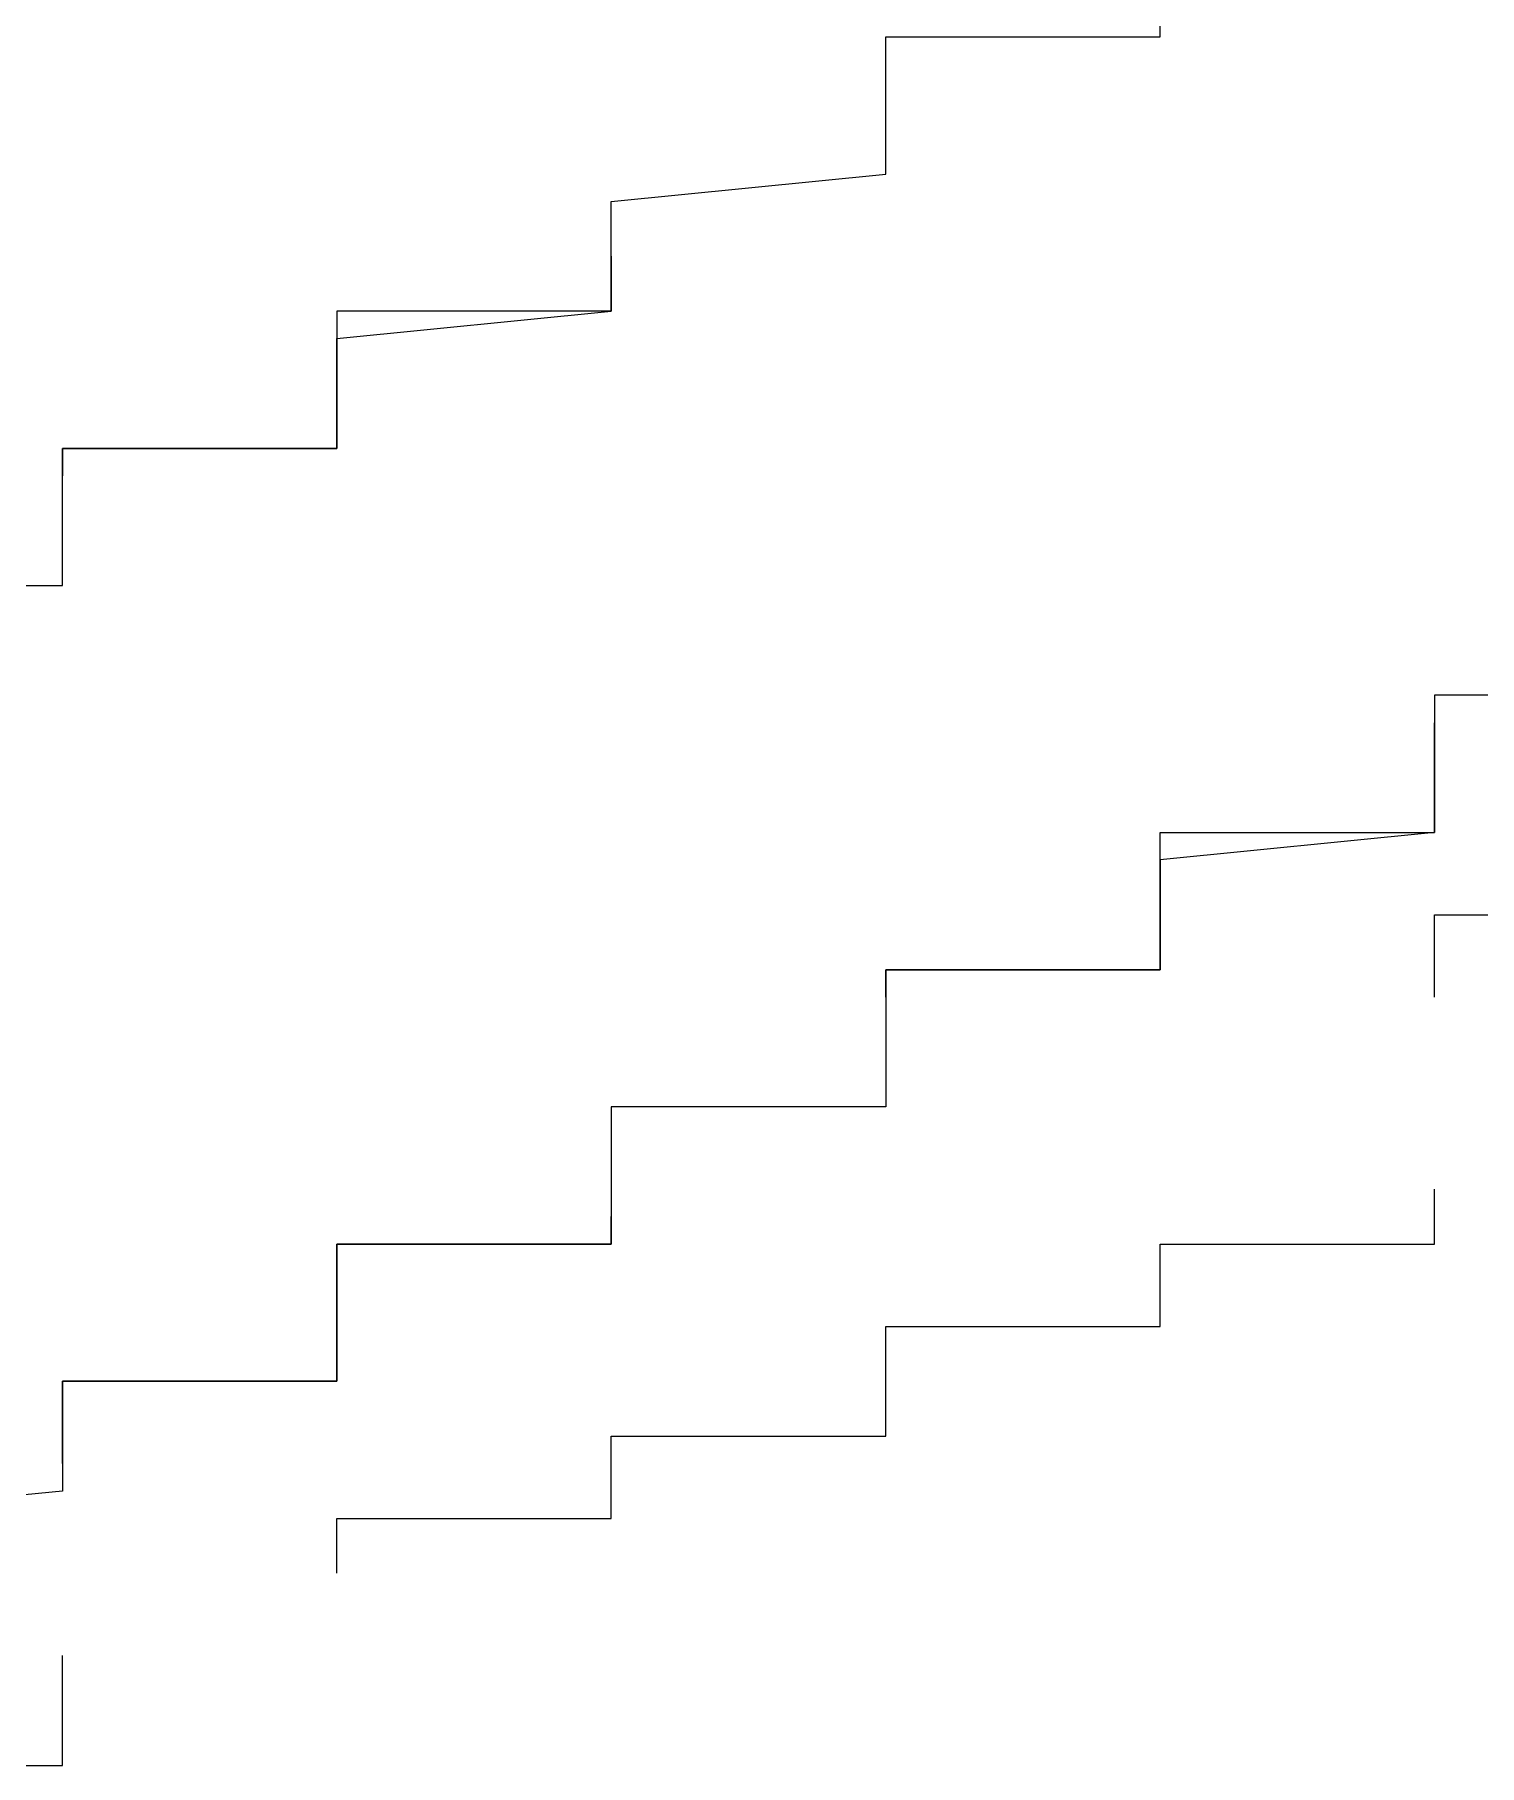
# Model space of a CAD drawing. Header units: millimetres. Extents: x -162945 to 7560, y -3558 to 130718.
# Drawn here: x -114889 to -114362, y -1071 to -440 of the extents above; entities that cross this region are included whole.
import ezdxf

# ---------------------------------------------------------------- set-up
doc = ezdxf.new("R2010")
doc.units = ezdxf.units.MM
doc.header["$LTSCALE"] = 5
doc.layers.add('E1-RI-3F$0$A-GLAZ', color=6, linetype='Continuous')

msp = doc.modelspace()

# ---------------------------------------------------------------- linework, layer by layer
at = {"layer": 'E1-RI-3F$0$A-GLAZ', "color": 8}
for p, q in [((-114478.71, -441.3), (-114478.71, -431.3)), ((-114578.71, -451.3), (-114578.71, -441.3)), ((-114578.71, -441.3), (-114478.71, -441.3)), ((-114578.71, -461.3), (-114578.71, -451.3)), ((-114578.71, -451.3), (-114578.71, -451.3)), ((-114578.71, -471.3), (-114578.71, -461.3)), ((-114578.71, -461.3), (-114578.71, -461.3)), ((-114578.71, -481.3), (-114578.71, -471.3)), ((-114578.71, -471.3), (-114578.71, -471.3)), ((-114578.71, -491.3), (-114578.71, -481.3)), ((-114678.71, -501.3), (-114578.71, -491.3)), ((-114578.71, -491.3), (-114578.71, -491.3)), ((-114678.71, -511.3), (-114678.71, -501.3)), ((-114678.71, -501.3), (-114678.71, -501.3)), ((-114678.71, -521.3), (-114678.71, -511.3)), ((-114678.71, -511.3), (-114678.71, -511.3)), ((-114678.71, -531.3), (-114678.71, -521.3)), ((-114678.71, -521.3), (-114678.71, -521.3)), ((-114678.71, -541.3), (-114678.71, -531.3)), ((-114678.71, -531.3), (-114678.71, -531.3)), ((-114778.71, -551.3), (-114678.71, -541.3)), ((-114678.71, -541.3), (-114678.71, -541.3)), ((-114778.71, -561.3), (-114778.71, -551.3)), ((-114778.71, -551.3), (-114778.71, -551.3)), ((-114778.71, -571.3), (-114778.71, -561.3)), ((-114778.71, -561.3), (-114778.71, -561.3)), ((-114778.71, -581.3), (-114778.71, -571.3)), ((-114778.71, -571.3), (-114778.71, -571.3)), ((-114778.71, -591.3), (-114778.71, -581.3)), ((-114778.71, -581.3), (-114778.71, -581.3)), ((-114878.71, -601.3), (-114878.71, -591.3)), ((-114878.71, -591.3), (-114778.71, -591.3)), ((-114878.71, -611.3), (-114878.71, -601.3)), ((-114878.71, -601.3), (-114878.71, -601.3)), ((-114878.71, -621.3), (-114878.71, -611.3)), ((-114878.71, -611.3), (-114878.71, -611.3)), ((-114878.71, -631.3), (-114878.71, -621.3)), ((-114878.71, -621.3), (-114878.71, -621.3)), ((-114878.71, -641.3), (-114878.71, -631.3)), ((-114878.71, -631.3), (-114878.71, -631.3)), ((-114978.71, -641.3), (-114878.71, -641.3)), ((-114278.71, -681.3), (-114378.71, -681.3)), ((-114378.71, -681.3), (-114378.71, -691.3)), ((-114378.71, -691.3), (-114378.71, -691.3)), ((-114378.71, -691.3), (-114378.71, -701.3)), ((-114378.71, -701.3), (-114378.71, -691.3)), ((-114378.71, -691.3), (-114378.71, -691.3)), ((-114378.71, -701.3), (-114378.71, -701.3)), ((-114378.71, -701.3), (-114378.71, -711.3)), ((-114378.71, -711.3), (-114378.71, -701.3)), ((-114378.71, -701.3), (-114378.71, -701.3)), ((-114378.71, -701.3), (-114378.71, -701.3)), ((-114378.71, -701.3), (-114378.71, -701.3)), ((-114378.71, -701.3), (-114378.71, -701.3)), ((-114378.71, -701.3), (-114378.71, -701.3)), ((-114378.71, -701.3), (-114378.71, -701.3)), ((-114378.71, -701.3), (-114378.71, -701.3)), ((-114378.71, -701.3), (-114378.71, -701.3)), ((-114378.71, -701.3), (-114378.71, -701.3)), ((-114378.71, -701.3), (-114378.71, -701.3)), ((-114378.71, -701.3), (-114378.71, -701.3)), ((-114378.71, -701.3), (-114378.71, -701.3)), ((-114378.71, -701.3), (-114378.71, -701.3)), ((-114378.71, -701.3), (-114378.71, -701.3)), ((-114378.71, -701.3), (-114378.71, -701.3)), ((-114378.71, -701.3), (-114378.71, -701.3)), ((-114378.71, -711.3), (-114378.71, -721.3)), ((-114378.71, -721.3), (-114378.71, -711.3)), ((-114378.71, -711.3), (-114378.71, -711.3)), ((-114378.71, -711.3), (-114378.71, -711.3)), ((-114378.71, -711.3), (-114378.71, -711.3)), ((-114378.71, -711.3), (-114378.71, -711.3)), ((-114378.71, -711.3), (-114378.71, -711.3)), ((-114378.71, -711.3), (-114378.71, -711.3)), ((-114378.71, -711.3), (-114378.71, -711.3)), ((-114378.71, -711.3), (-114378.71, -711.3)), ((-114378.71, -711.3), (-114378.71, -711.3)), ((-114378.71, -711.3), (-114378.71, -711.3)), ((-114378.71, -711.3), (-114378.71, -711.3)), ((-114378.71, -711.3), (-114378.71, -711.3)), ((-114378.71, -711.3), (-114378.71, -711.3)), ((-114378.71, -711.3), (-114378.71, -711.3)), ((-114378.71, -711.3), (-114378.71, -711.3)), ((-114378.71, -721.3), (-114378.71, -721.3)), ((-114378.71, -721.3), (-114378.71, -731.3)), ((-114378.71, -731.3), (-114378.71, -721.3)), ((-114378.71, -721.3), (-114378.71, -721.3)), ((-114378.71, -721.3), (-114378.71, -721.3)), ((-114378.71, -721.3), (-114378.71, -721.3)), ((-114378.71, -721.3), (-114378.71, -721.3)), ((-114378.71, -721.3), (-114378.71, -721.3)), ((-114378.71, -721.3), (-114378.71, -721.3)), ((-114378.71, -721.3), (-114378.71, -721.3)), ((-114378.71, -721.3), (-114378.71, -721.3)), ((-114378.71, -721.3), (-114378.71, -721.3)), ((-114378.71, -721.3), (-114378.71, -721.3)), ((-114378.71, -721.3), (-114378.71, -721.3)), ((-114378.71, -721.3), (-114378.71, -721.3)), ((-114378.71, -721.3), (-114378.71, -721.3)), ((-114378.71, -721.3), (-114378.71, -721.3)), ((-114378.71, -721.3), (-114378.71, -721.3)), ((-114378.71, -721.3), (-114378.71, -721.3)), ((-114378.71, -731.3), (-114478.71, -741.3)), ((-114478.71, -741.3), (-114478.71, -731.3)), ((-114478.71, -731.3), (-114478.71, -731.3)), ((-114478.71, -731.3), (-114478.71, -731.3)), ((-114478.71, -731.3), (-114478.71, -731.3)), ((-114478.71, -731.3), (-114478.71, -731.3)), ((-114478.71, -731.3), (-114478.71, -731.3)), ((-114478.71, -731.3), (-114478.71, -731.3)), ((-114478.71, -731.3), (-114378.71, -731.3)), ((-114378.71, -731.3), (-114378.71, -731.3)), ((-114378.71, -731.3), (-114378.71, -731.3)), ((-114378.71, -731.3), (-114378.71, -731.3)), ((-114378.71, -731.3), (-114378.71, -731.3)), ((-114378.71, -731.3), (-114378.71, -731.3)), ((-114378.71, -731.3), (-114378.71, -731.3)), ((-114378.71, -731.3), (-114378.71, -731.3)), ((-114378.71, -731.3), (-114378.71, -731.3)), ((-114378.71, -731.3), (-114378.71, -731.3)), ((-114378.71, -731.3), (-114378.71, -731.3)), ((-114478.71, -741.3), (-114478.71, -741.3)), ((-114478.71, -741.3), (-114478.71, -751.3)), ((-114478.71, -751.3), (-114478.71, -741.3)), ((-114478.71, -741.3), (-114478.71, -741.3)), ((-114478.71, -741.3), (-114478.71, -741.3)), ((-114478.71, -741.3), (-114478.71, -741.3)), ((-114478.71, -741.3), (-114478.71, -741.3)), ((-114478.71, -741.3), (-114478.71, -741.3)), ((-114478.71, -741.3), (-114478.71, -741.3)), ((-114478.71, -741.3), (-114478.71, -741.3)), ((-114478.71, -741.3), (-114478.71, -741.3)), ((-114478.71, -741.3), (-114478.71, -741.3)), ((-114478.71, -741.3), (-114478.71, -741.3)), ((-114478.71, -741.3), (-114478.71, -741.3)), ((-114478.71, -741.3), (-114478.71, -741.3)), ((-114478.71, -741.3), (-114478.71, -741.3)), ((-114478.71, -741.3), (-114478.71, -741.3)), ((-114478.71, -741.3), (-114478.71, -741.3)), ((-114478.71, -751.3), (-114478.71, -751.3)), ((-114478.71, -751.3), (-114478.71, -761.3)), ((-114478.71, -761.3), (-114478.71, -751.3)), ((-114478.71, -751.3), (-114478.71, -751.3)), ((-114478.71, -751.3), (-114478.71, -751.3)), ((-114478.71, -751.3), (-114478.71, -751.3)), ((-114478.71, -751.3), (-114478.71, -751.3)), ((-114478.71, -751.3), (-114478.71, -751.3)), ((-114478.71, -751.3), (-114478.71, -751.3)), ((-114478.71, -751.3), (-114478.71, -751.3)), ((-114478.71, -751.3), (-114478.71, -751.3)), ((-114478.71, -751.3), (-114478.71, -751.3)), ((-114478.71, -751.3), (-114478.71, -751.3)), ((-114478.71, -751.3), (-114478.71, -751.3)), ((-114478.71, -751.3), (-114478.71, -751.3)), ((-114478.71, -751.3), (-114478.71, -751.3)), ((-114478.71, -751.3), (-114478.71, -751.3)), ((-114478.71, -751.3), (-114478.71, -751.3)), ((-114478.71, -751.3), (-114478.71, -751.3)), ((-114478.71, -761.3), (-114478.71, -761.3)), ((-114478.71, -761.3), (-114478.71, -771.3)), ((-114478.71, -771.3), (-114478.71, -761.3)), ((-114478.71, -761.3), (-114478.71, -761.3)), ((-114478.71, -761.3), (-114478.71, -761.3)), ((-114478.71, -761.3), (-114478.71, -761.3)), ((-114478.71, -761.3), (-114478.71, -761.3)), ((-114478.71, -761.3), (-114478.71, -761.3)), ((-114478.71, -761.3), (-114478.71, -761.3)), ((-114478.71, -761.3), (-114478.71, -761.3)), ((-114478.71, -761.3), (-114478.71, -761.3)), ((-114478.71, -761.3), (-114478.71, -761.3)), ((-114478.71, -761.3), (-114478.71, -761.3)), ((-114478.71, -761.3), (-114478.71, -761.3)), ((-114478.71, -761.3), (-114478.71, -761.3)), ((-114478.71, -761.3), (-114478.71, -761.3)), ((-114478.71, -761.3), (-114478.71, -761.3)), ((-114478.71, -761.3), (-114478.71, -761.3)), ((-114478.71, -761.3), (-114478.71, -761.3)), ((-114378.71, -771.3), (-114378.71, -761.3)), ((-114378.71, -761.3), (-114278.71, -761.3)), ((-114478.71, -771.3), (-114478.71, -771.3)), ((-114478.71, -771.3), (-114478.71, -781.3)), ((-114478.71, -781.3), (-114478.71, -771.3)), ((-114478.71, -771.3), (-114478.71, -771.3)), ((-114478.71, -771.3), (-114478.71, -771.3)), ((-114478.71, -771.3), (-114478.71, -771.3)), ((-114478.71, -771.3), (-114478.71, -771.3)), ((-114478.71, -771.3), (-114478.71, -771.3)), ((-114478.71, -771.3), (-114478.71, -771.3)), ((-114478.71, -771.3), (-114478.71, -771.3)), ((-114478.71, -771.3), (-114478.71, -771.3)), ((-114478.71, -771.3), (-114478.71, -771.3)), ((-114478.71, -771.3), (-114478.71, -771.3)), ((-114478.71, -771.3), (-114478.71, -771.3)), ((-114478.71, -771.3), (-114478.71, -771.3)), ((-114478.71, -771.3), (-114478.71, -771.3)), ((-114478.71, -771.3), (-114478.71, -771.3)), ((-114478.71, -771.3), (-114478.71, -771.3)), ((-114478.71, -771.3), (-114478.71, -771.3)), ((-114378.71, -781.3), (-114378.71, -771.3)), ((-114378.71, -771.3), (-114378.71, -771.3)), ((-114378.71, -771.3), (-114378.71, -771.3)), ((-114378.71, -771.3), (-114378.71, -771.3)), ((-114378.71, -771.3), (-114378.71, -771.3)), ((-114378.71, -771.3), (-114378.71, -771.3)), ((-114378.71, -771.3), (-114378.71, -771.3)), ((-114378.71, -771.3), (-114378.71, -771.3)), ((-114478.71, -781.3), (-114578.71, -781.3)), ((-114578.71, -781.3), (-114578.71, -791.3)), ((-114578.71, -791.3), (-114578.71, -781.3)), ((-114578.71, -781.3), (-114578.71, -781.3)), ((-114578.71, -781.3), (-114578.71, -781.3)), ((-114578.71, -781.3), (-114578.71, -781.3)), ((-114578.71, -781.3), (-114578.71, -781.3)), ((-114578.71, -781.3), (-114478.71, -781.3)), ((-114478.71, -781.3), (-114478.71, -781.3)), ((-114478.71, -781.3), (-114478.71, -781.3)), ((-114478.71, -781.3), (-114478.71, -781.3)), ((-114478.71, -781.3), (-114478.71, -781.3)), ((-114478.71, -781.3), (-114478.71, -781.3)), ((-114478.71, -781.3), (-114478.71, -781.3)), ((-114478.71, -781.3), (-114478.71, -781.3)), ((-114478.71, -781.3), (-114478.71, -781.3)), ((-114478.71, -781.3), (-114478.71, -781.3)), ((-114478.71, -781.3), (-114478.71, -781.3)), ((-114478.71, -781.3), (-114478.71, -781.3)), ((-114378.71, -791.3), (-114378.71, -781.3)), ((-114378.71, -781.3), (-114378.71, -781.3)), ((-114378.71, -781.3), (-114378.71, -781.3)), ((-114378.71, -781.3), (-114378.71, -781.3)), ((-114378.71, -781.3), (-114378.71, -781.3)), ((-114378.71, -781.3), (-114378.71, -781.3)), ((-114378.71, -781.3), (-114378.71, -781.3)), ((-114378.71, -781.3), (-114378.71, -781.3)), ((-114578.71, -791.3), (-114578.71, -791.3)), ((-114578.71, -791.3), (-114578.71, -801.3)), ((-114578.71, -791.3), (-114578.71, -791.3)), ((-114578.71, -791.3), (-114578.71, -791.3)), ((-114578.71, -791.3), (-114578.71, -791.3)), ((-114578.71, -791.3), (-114578.71, -791.3)), ((-114578.71, -791.3), (-114578.71, -791.3)), ((-114578.71, -791.3), (-114578.71, -791.3)), ((-114378.71, -791.3), (-114378.71, -791.3)), ((-114378.71, -791.3), (-114378.71, -791.3)), ((-114378.71, -791.3), (-114378.71, -791.3)), ((-114378.71, -791.3), (-114378.71, -791.3)), ((-114378.71, -791.3), (-114378.71, -791.3)), ((-114378.71, -791.3), (-114378.71, -791.3)), ((-114378.71, -791.3), (-114378.71, -791.3)), ((-114378.71, -791.3), (-114378.71, -791.3)), ((-114578.71, -801.3), (-114578.71, -801.3)), ((-114578.71, -801.3), (-114578.71, -811.3)), ((-114578.71, -811.3), (-114578.71, -811.3)), ((-114578.71, -811.3), (-114578.71, -821.3)), ((-114578.71, -821.3), (-114578.71, -821.3)), ((-114578.71, -821.3), (-114578.71, -831.3)), ((-114578.71, -831.3), (-114678.71, -831.3)), ((-114678.71, -831.3), (-114678.71, -841.3)), ((-114678.71, -841.3), (-114678.71, -841.3)), ((-114678.71, -841.3), (-114678.71, -851.3)), ((-114678.71, -851.3), (-114678.71, -851.3)), ((-114678.71, -851.3), (-114678.71, -861.3)), ((-114678.71, -861.3), (-114678.71, -861.3)), ((-114678.71, -861.3), (-114678.71, -871.3)), ((-114378.71, -871.3), (-114378.71, -861.3)), ((-114378.71, -861.3), (-114378.71, -861.3)), ((-114378.71, -861.3), (-114378.71, -861.3)), ((-114378.71, -861.3), (-114378.71, -861.3)), ((-114378.71, -861.3), (-114378.71, -861.3)), ((-114378.71, -861.3), (-114378.71, -861.3)), ((-114378.71, -861.3), (-114378.71, -861.3)), ((-114378.71, -861.3), (-114378.71, -861.3)), ((-114678.71, -871.3), (-114678.71, -871.3)), ((-114678.71, -871.3), (-114678.71, -881.3)), ((-114678.71, -881.3), (-114678.71, -871.3)), ((-114678.71, -871.3), (-114678.71, -871.3)), ((-114678.71, -871.3), (-114678.71, -871.3)), ((-114678.71, -871.3), (-114678.71, -871.3)), ((-114678.71, -871.3), (-114678.71, -871.3)), ((-114678.71, -871.3), (-114678.71, -871.3)), ((-114678.71, -871.3), (-114678.71, -871.3)), ((-114678.71, -871.3), (-114678.71, -871.3)), ((-114678.71, -871.3), (-114678.71, -871.3)), ((-114678.71, -871.3), (-114678.71, -871.3)), ((-114678.71, -871.3), (-114678.71, -871.3)), ((-114678.71, -871.3), (-114678.71, -871.3)), ((-114378.71, -881.3), (-114378.71, -871.3)), ((-114378.71, -871.3), (-114378.71, -871.3)), ((-114378.71, -871.3), (-114378.71, -871.3)), ((-114378.71, -871.3), (-114378.71, -871.3)), ((-114378.71, -871.3), (-114378.71, -871.3)), ((-114378.71, -871.3), (-114378.71, -871.3)), ((-114378.71, -871.3), (-114378.71, -871.3)), ((-114378.71, -871.3), (-114378.71, -871.3)), ((-114378.71, -871.3), (-114378.71, -871.3)), ((-114378.71, -871.3), (-114378.71, -871.3)), ((-114378.71, -871.3), (-114378.71, -871.3)), ((-114378.71, -871.3), (-114378.71, -871.3)), ((-114378.71, -871.3), (-114378.71, -871.3)), ((-114378.71, -871.3), (-114378.71, -871.3)), ((-114678.71, -881.3), (-114778.71, -881.3)), ((-114778.71, -881.3), (-114778.71, -891.3)), ((-114778.71, -891.3), (-114778.71, -881.3)), ((-114778.71, -881.3), (-114778.71, -881.3)), ((-114778.71, -881.3), (-114778.71, -881.3)), ((-114778.71, -881.3), (-114778.71, -881.3)), ((-114778.71, -881.3), (-114778.71, -881.3)), ((-114778.71, -881.3), (-114778.71, -881.3)), ((-114778.71, -881.3), (-114778.71, -881.3)), ((-114778.71, -881.3), (-114778.71, -881.3)), ((-114778.71, -881.3), (-114678.71, -881.3)), ((-114678.71, -881.3), (-114678.71, -881.3)), ((-114678.71, -881.3), (-114678.71, -881.3)), ((-114678.71, -881.3), (-114678.71, -881.3)), ((-114678.71, -881.3), (-114678.71, -881.3)), ((-114678.71, -881.3), (-114678.71, -881.3)), ((-114678.71, -881.3), (-114678.71, -881.3)), ((-114678.71, -881.3), (-114678.71, -881.3)), ((-114678.71, -881.3), (-114678.71, -881.3)), ((-114478.71, -891.3), (-114478.71, -881.3)), ((-114478.71, -881.3), (-114478.71, -881.3)), ((-114478.71, -881.3), (-114478.71, -881.3)), ((-114478.71, -881.3), (-114478.71, -881.3)), ((-114478.71, -881.3), (-114478.71, -881.3)), ((-114478.71, -881.3), (-114378.71, -881.3)), ((-114378.71, -881.3), (-114378.71, -881.3)), ((-114378.71, -881.3), (-114378.71, -881.3)), ((-114378.71, -881.3), (-114378.71, -881.3)), ((-114378.71, -881.3), (-114378.71, -881.3)), ((-114378.71, -881.3), (-114378.71, -881.3)), ((-114378.71, -881.3), (-114378.71, -881.3)), ((-114378.71, -881.3), (-114378.71, -881.3)), ((-114378.71, -881.3), (-114378.71, -881.3)), ((-114778.71, -891.3), (-114778.71, -891.3)), ((-114778.71, -891.3), (-114778.71, -901.3)), ((-114778.71, -901.3), (-114778.71, -891.3)), ((-114778.71, -891.3), (-114778.71, -891.3)), ((-114778.71, -891.3), (-114778.71, -891.3)), ((-114778.71, -891.3), (-114778.71, -891.3)), ((-114778.71, -891.3), (-114778.71, -891.3)), ((-114778.71, -891.3), (-114778.71, -891.3)), ((-114778.71, -891.3), (-114778.71, -891.3)), ((-114778.71, -891.3), (-114778.71, -891.3)), ((-114778.71, -891.3), (-114778.71, -891.3)), ((-114778.71, -891.3), (-114778.71, -891.3)), ((-114778.71, -891.3), (-114778.71, -891.3)), ((-114778.71, -891.3), (-114778.71, -891.3)), ((-114778.71, -891.3), (-114778.71, -891.3)), ((-114778.71, -891.3), (-114778.71, -891.3)), ((-114778.71, -891.3), (-114778.71, -891.3)), ((-114778.71, -891.3), (-114778.71, -891.3)), ((-114778.71, -891.3), (-114778.71, -891.3)), ((-114778.71, -891.3), (-114778.71, -891.3)), ((-114478.71, -901.3), (-114478.71, -891.3)), ((-114478.71, -891.3), (-114478.71, -891.3)), ((-114478.71, -891.3), (-114478.71, -891.3)), ((-114478.71, -891.3), (-114478.71, -891.3)), ((-114478.71, -891.3), (-114478.71, -891.3)), ((-114478.71, -891.3), (-114478.71, -891.3)), ((-114478.71, -891.3), (-114478.71, -891.3)), ((-114478.71, -891.3), (-114478.71, -891.3)), ((-114478.71, -891.3), (-114478.71, -891.3)), ((-114478.71, -891.3), (-114478.71, -891.3)), ((-114478.71, -891.3), (-114478.71, -891.3)), ((-114478.71, -891.3), (-114478.71, -891.3)), ((-114478.71, -891.3), (-114478.71, -891.3)), ((-114478.71, -891.3), (-114478.71, -891.3)), ((-114778.71, -901.3), (-114778.71, -901.3)), ((-114778.71, -901.3), (-114778.71, -911.3)), ((-114778.71, -911.3), (-114778.71, -901.3)), ((-114778.71, -901.3), (-114778.71, -901.3)), ((-114778.71, -901.3), (-114778.71, -901.3)), ((-114778.71, -901.3), (-114778.71, -901.3)), ((-114778.71, -901.3), (-114778.71, -901.3)), ((-114778.71, -901.3), (-114778.71, -901.3)), ((-114778.71, -901.3), (-114778.71, -901.3)), ((-114778.71, -901.3), (-114778.71, -901.3)), ((-114778.71, -901.3), (-114778.71, -901.3)), ((-114778.71, -901.3), (-114778.71, -901.3)), ((-114778.71, -901.3), (-114778.71, -901.3)), ((-114778.71, -901.3), (-114778.71, -901.3)), ((-114778.71, -901.3), (-114778.71, -901.3)), ((-114778.71, -901.3), (-114778.71, -901.3)), ((-114778.71, -901.3), (-114778.71, -901.3)), ((-114778.71, -901.3), (-114778.71, -901.3)), ((-114778.71, -901.3), (-114778.71, -901.3)), ((-114478.71, -911.3), (-114478.71, -901.3)), ((-114478.71, -901.3), (-114478.71, -901.3)), ((-114478.71, -901.3), (-114478.71, -901.3)), ((-114478.71, -901.3), (-114478.71, -901.3)), ((-114478.71, -901.3), (-114478.71, -901.3)), ((-114478.71, -901.3), (-114478.71, -901.3)), ((-114478.71, -901.3), (-114478.71, -901.3)), ((-114478.71, -901.3), (-114478.71, -901.3)), ((-114478.71, -901.3), (-114478.71, -901.3)), ((-114478.71, -901.3), (-114478.71, -901.3)), ((-114478.71, -901.3), (-114478.71, -901.3)), ((-114478.71, -901.3), (-114478.71, -901.3)), ((-114478.71, -901.3), (-114478.71, -901.3)), ((-114478.71, -901.3), (-114478.71, -901.3)), ((-114778.71, -911.3), (-114778.71, -911.3)), ((-114778.71, -911.3), (-114778.71, -921.3)), ((-114778.71, -921.3), (-114778.71, -911.3)), ((-114778.71, -911.3), (-114778.71, -911.3)), ((-114778.71, -911.3), (-114778.71, -911.3)), ((-114778.71, -911.3), (-114778.71, -911.3)), ((-114778.71, -911.3), (-114778.71, -911.3)), ((-114778.71, -911.3), (-114778.71, -911.3)), ((-114778.71, -911.3), (-114778.71, -911.3)), ((-114778.71, -911.3), (-114778.71, -911.3)), ((-114778.71, -911.3), (-114778.71, -911.3)), ((-114778.71, -911.3), (-114778.71, -911.3)), ((-114778.71, -911.3), (-114778.71, -911.3)), ((-114778.71, -911.3), (-114778.71, -911.3)), ((-114778.71, -911.3), (-114778.71, -911.3)), ((-114778.71, -911.3), (-114778.71, -911.3)), ((-114778.71, -911.3), (-114778.71, -911.3)), ((-114778.71, -911.3), (-114778.71, -911.3)), ((-114778.71, -911.3), (-114778.71, -911.3)), ((-114778.71, -911.3), (-114778.71, -911.3)), ((-114578.71, -921.3), (-114578.71, -911.3)), ((-114578.71, -911.3), (-114578.71, -911.3)), ((-114578.71, -911.3), (-114478.71, -911.3)), ((-114478.71, -911.3), (-114478.71, -911.3)), ((-114478.71, -911.3), (-114478.71, -911.3)), ((-114478.71, -911.3), (-114478.71, -911.3)), ((-114478.71, -911.3), (-114478.71, -911.3)), ((-114478.71, -911.3), (-114478.71, -911.3)), ((-114478.71, -911.3), (-114478.71, -911.3)), ((-114478.71, -911.3), (-114478.71, -911.3)), ((-114478.71, -911.3), (-114478.71, -911.3)), ((-114478.71, -911.3), (-114478.71, -911.3)), ((-114478.71, -911.3), (-114478.71, -911.3)), ((-114478.71, -911.3), (-114478.71, -911.3)), ((-114778.71, -921.3), (-114778.71, -921.3)), ((-114778.71, -921.3), (-114778.71, -931.3)), ((-114778.71, -931.3), (-114778.71, -921.3)), ((-114778.71, -921.3), (-114778.71, -921.3)), ((-114778.71, -921.3), (-114778.71, -921.3)), ((-114778.71, -921.3), (-114778.71, -921.3)), ((-114778.71, -921.3), (-114778.71, -921.3)), ((-114778.71, -921.3), (-114778.71, -921.3)), ((-114778.71, -921.3), (-114778.71, -921.3)), ((-114778.71, -921.3), (-114778.71, -921.3)), ((-114778.71, -921.3), (-114778.71, -921.3)), ((-114778.71, -921.3), (-114778.71, -921.3)), ((-114778.71, -921.3), (-114778.71, -921.3)), ((-114778.71, -921.3), (-114778.71, -921.3)), ((-114778.71, -921.3), (-114778.71, -921.3)), ((-114778.71, -921.3), (-114778.71, -921.3)), ((-114778.71, -921.3), (-114778.71, -921.3)), ((-114778.71, -921.3), (-114778.71, -921.3)), ((-114778.71, -921.3), (-114778.71, -921.3)), ((-114778.71, -921.3), (-114778.71, -921.3)), ((-114578.71, -931.3), (-114578.71, -921.3)), ((-114578.71, -921.3), (-114578.71, -921.3)), ((-114578.71, -921.3), (-114578.71, -921.3)), ((-114578.71, -921.3), (-114578.71, -921.3)), ((-114578.71, -921.3), (-114578.71, -921.3)), ((-114578.71, -921.3), (-114578.71, -921.3)), ((-114578.71, -921.3), (-114578.71, -921.3)), ((-114578.71, -921.3), (-114578.71, -921.3)), ((-114578.71, -921.3), (-114578.71, -921.3)), ((-114578.71, -921.3), (-114578.71, -921.3)), ((-114578.71, -921.3), (-114578.71, -921.3)), ((-114578.71, -921.3), (-114578.71, -921.3)), ((-114578.71, -921.3), (-114578.71, -921.3)), ((-114578.71, -921.3), (-114578.71, -921.3)), ((-114778.71, -931.3), (-114878.71, -931.3)), ((-114878.71, -931.3), (-114878.71, -941.3)), ((-114878.71, -941.3), (-114878.71, -931.3)), ((-114878.71, -931.3), (-114878.71, -931.3)), ((-114878.71, -931.3), (-114878.71, -931.3)), ((-114878.71, -931.3), (-114878.71, -931.3)), ((-114878.71, -931.3), (-114878.71, -931.3)), ((-114878.71, -931.3), (-114878.71, -931.3)), ((-114878.71, -931.3), (-114878.71, -931.3)), ((-114878.71, -931.3), (-114878.71, -931.3)), ((-114878.71, -931.3), (-114878.71, -931.3)), ((-114878.71, -931.3), (-114878.71, -931.3)), ((-114878.71, -931.3), (-114878.71, -931.3)), ((-114878.71, -931.3), (-114878.71, -931.3)), ((-114878.71, -931.3), (-114778.71, -931.3)), ((-114778.71, -931.3), (-114778.71, -931.3)), ((-114778.71, -931.3), (-114778.71, -931.3)), ((-114778.71, -931.3), (-114778.71, -931.3)), ((-114778.71, -931.3), (-114778.71, -931.3)), ((-114778.71, -931.3), (-114778.71, -931.3)), ((-114578.71, -941.3), (-114578.71, -931.3)), ((-114578.71, -931.3), (-114578.71, -931.3)), ((-114578.71, -931.3), (-114578.71, -931.3)), ((-114578.71, -931.3), (-114578.71, -931.3)), ((-114578.71, -931.3), (-114578.71, -931.3)), ((-114578.71, -931.3), (-114578.71, -931.3)), ((-114578.71, -931.3), (-114578.71, -931.3)), ((-114578.71, -931.3), (-114578.71, -931.3)), ((-114578.71, -931.3), (-114578.71, -931.3)), ((-114578.71, -931.3), (-114578.71, -931.3)), ((-114578.71, -931.3), (-114578.71, -931.3)), ((-114578.71, -931.3), (-114578.71, -931.3)), ((-114578.71, -931.3), (-114578.71, -931.3)), ((-114578.71, -931.3), (-114578.71, -931.3)), ((-114878.71, -941.3), (-114878.71, -941.3)), ((-114878.71, -941.3), (-114878.71, -941.3)), ((-114878.71, -941.3), (-114878.71, -951.3)), ((-114878.71, -951.3), (-114878.71, -941.3)), ((-114878.71, -941.3), (-114878.71, -941.3)), ((-114878.71, -941.3), (-114878.71, -941.3)), ((-114878.71, -941.3), (-114878.71, -941.3)), ((-114878.71, -941.3), (-114878.71, -941.3)), ((-114878.71, -941.3), (-114878.71, -941.3)), ((-114878.71, -941.3), (-114878.71, -941.3)), ((-114878.71, -941.3), (-114878.71, -941.3)), ((-114878.71, -941.3), (-114878.71, -941.3)), ((-114878.71, -941.3), (-114878.71, -941.3)), ((-114878.71, -941.3), (-114878.71, -941.3)), ((-114878.71, -941.3), (-114878.71, -941.3)), ((-114878.71, -941.3), (-114878.71, -941.3)), ((-114878.71, -941.3), (-114878.71, -941.3)), ((-114878.71, -941.3), (-114878.71, -941.3)), ((-114878.71, -941.3), (-114878.71, -941.3)), ((-114878.71, -941.3), (-114878.71, -941.3)), ((-114878.71, -941.3), (-114878.71, -941.3)), ((-114578.71, -951.3), (-114578.71, -941.3)), ((-114578.71, -941.3), (-114578.71, -941.3)), ((-114578.71, -941.3), (-114578.71, -941.3)), ((-114578.71, -941.3), (-114578.71, -941.3)), ((-114578.71, -941.3), (-114578.71, -941.3)), ((-114578.71, -941.3), (-114578.71, -941.3)), ((-114578.71, -941.3), (-114578.71, -941.3)), ((-114578.71, -941.3), (-114578.71, -941.3)), ((-114578.71, -941.3), (-114578.71, -941.3)), ((-114578.71, -941.3), (-114578.71, -941.3)), ((-114578.71, -941.3), (-114578.71, -941.3)), ((-114578.71, -941.3), (-114578.71, -941.3)), ((-114578.71, -941.3), (-114578.71, -941.3)), ((-114578.71, -941.3), (-114578.71, -941.3)), ((-114878.71, -951.3), (-114878.71, -951.3)), ((-114878.71, -951.3), (-114878.71, -961.3)), ((-114878.71, -961.3), (-114878.71, -951.3)), ((-114878.71, -951.3), (-114878.71, -951.3)), ((-114878.71, -951.3), (-114878.71, -951.3)), ((-114878.71, -951.3), (-114878.71, -951.3)), ((-114878.71, -951.3), (-114878.71, -951.3)), ((-114878.71, -951.3), (-114878.71, -951.3)), ((-114878.71, -951.3), (-114878.71, -951.3)), ((-114878.71, -951.3), (-114878.71, -951.3)), ((-114878.71, -951.3), (-114878.71, -951.3)), ((-114878.71, -951.3), (-114878.71, -951.3)), ((-114878.71, -951.3), (-114878.71, -951.3)), ((-114878.71, -951.3), (-114878.71, -951.3)), ((-114878.71, -951.3), (-114878.71, -951.3)), ((-114878.71, -951.3), (-114878.71, -951.3)), ((-114878.71, -951.3), (-114878.71, -951.3)), ((-114878.71, -951.3), (-114878.71, -951.3)), ((-114878.71, -951.3), (-114878.71, -951.3)), ((-114878.71, -951.3), (-114878.71, -951.3)), ((-114678.71, -961.3), (-114678.71, -951.3)), ((-114678.71, -951.3), (-114678.71, -951.3)), ((-114678.71, -951.3), (-114678.71, -951.3)), ((-114678.71, -951.3), (-114678.71, -951.3)), ((-114678.71, -951.3), (-114678.71, -951.3)), ((-114678.71, -951.3), (-114678.71, -951.3)), ((-114678.71, -951.3), (-114678.71, -951.3)), ((-114678.71, -951.3), (-114678.71, -951.3)), ((-114678.71, -951.3), (-114678.71, -951.3)), ((-114678.71, -951.3), (-114678.71, -951.3)), ((-114678.71, -951.3), (-114678.71, -951.3)), ((-114678.71, -951.3), (-114678.71, -951.3)), ((-114678.71, -951.3), (-114578.71, -951.3)), ((-114578.71, -951.3), (-114578.71, -951.3)), ((-114878.71, -961.3), (-114878.71, -961.3)), ((-114878.71, -961.3), (-114878.71, -971.3)), ((-114878.71, -961.3), (-114878.71, -961.3)), ((-114878.71, -961.3), (-114878.71, -961.3)), ((-114878.71, -961.3), (-114878.71, -961.3)), ((-114878.71, -961.3), (-114878.71, -961.3)), ((-114878.71, -961.3), (-114878.71, -961.3)), ((-114678.71, -971.3), (-114678.71, -961.3)), ((-114678.71, -961.3), (-114678.71, -961.3)), ((-114678.71, -961.3), (-114678.71, -961.3)), ((-114678.71, -961.3), (-114678.71, -961.3)), ((-114678.71, -961.3), (-114678.71, -961.3)), ((-114678.71, -961.3), (-114678.71, -961.3)), ((-114678.71, -961.3), (-114678.71, -961.3)), ((-114678.71, -961.3), (-114678.71, -961.3)), ((-114678.71, -961.3), (-114678.71, -961.3)), ((-114678.71, -961.3), (-114678.71, -961.3)), ((-114678.71, -961.3), (-114678.71, -961.3)), ((-114678.71, -961.3), (-114678.71, -961.3)), ((-114678.71, -961.3), (-114678.71, -961.3)), ((-114678.71, -961.3), (-114678.71, -961.3)), ((-114878.71, -971.3), (-114978.71, -981.3)), ((-114878.71, -971.3), (-114878.71, -971.3)), ((-114678.71, -981.3), (-114678.71, -971.3)), ((-114678.71, -971.3), (-114678.71, -971.3)), ((-114678.71, -971.3), (-114678.71, -971.3)), ((-114678.71, -971.3), (-114678.71, -971.3)), ((-114678.71, -971.3), (-114678.71, -971.3)), ((-114678.71, -971.3), (-114678.71, -971.3)), ((-114678.71, -971.3), (-114678.71, -971.3)), ((-114678.71, -971.3), (-114678.71, -971.3)), ((-114678.71, -971.3), (-114678.71, -971.3)), ((-114678.71, -971.3), (-114678.71, -971.3)), ((-114678.71, -971.3), (-114678.71, -971.3)), ((-114678.71, -971.3), (-114678.71, -971.3)), ((-114678.71, -971.3), (-114678.71, -971.3)), ((-114678.71, -971.3), (-114678.71, -971.3)), ((-114778.71, -991.3), (-114778.71, -981.3)), ((-114778.71, -981.3), (-114778.71, -981.3)), ((-114778.71, -981.3), (-114778.71, -981.3)), ((-114778.71, -981.3), (-114778.71, -981.3)), ((-114778.71, -981.3), (-114778.71, -981.3)), ((-114778.71, -981.3), (-114778.71, -981.3)), ((-114778.71, -981.3), (-114778.71, -981.3)), ((-114778.71, -981.3), (-114778.71, -981.3)), ((-114778.71, -981.3), (-114778.71, -981.3)), ((-114778.71, -981.3), (-114678.71, -981.3)), ((-114678.71, -981.3), (-114678.71, -981.3)), ((-114678.71, -981.3), (-114678.71, -981.3)), ((-114678.71, -981.3), (-114678.71, -981.3)), ((-114678.71, -981.3), (-114678.71, -981.3)), ((-114778.71, -1001.3), (-114778.71, -991.3)), ((-114778.71, -991.3), (-114778.71, -991.3)), ((-114778.71, -991.3), (-114778.71, -991.3)), ((-114778.71, -991.3), (-114778.71, -991.3)), ((-114778.71, -991.3), (-114778.71, -991.3)), ((-114778.71, -991.3), (-114778.71, -991.3)), ((-114778.71, -991.3), (-114778.71, -991.3)), ((-114778.71, -991.3), (-114778.71, -991.3)), ((-114778.71, -991.3), (-114778.71, -991.3)), ((-114778.71, -991.3), (-114778.71, -991.3)), ((-114778.71, -991.3), (-114778.71, -991.3)), ((-114778.71, -991.3), (-114778.71, -991.3)), ((-114778.71, -991.3), (-114778.71, -991.3)), ((-114778.71, -991.3), (-114778.71, -991.3)), ((-114778.71, -991.3), (-114778.71, -991.3)), ((-114878.71, -1041.3), (-114878.71, -1031.3)), ((-114878.71, -1051.3), (-114878.71, -1041.3)), ((-114878.71, -1041.3), (-114878.71, -1041.3)), ((-114878.71, -1041.3), (-114878.71, -1041.3)), ((-114878.71, -1041.3), (-114878.71, -1041.3)), ((-114878.71, -1041.3), (-114878.71, -1041.3)), ((-114878.71, -1041.3), (-114878.71, -1041.3)), ((-114878.71, -1041.3), (-114878.71, -1041.3)), ((-114878.71, -1041.3), (-114878.71, -1041.3)), ((-114878.71, -1041.3), (-114878.71, -1041.3)), ((-114878.71, -1041.3), (-114878.71, -1041.3)), ((-114878.71, -1061.3), (-114878.71, -1051.3)), ((-114878.71, -1051.3), (-114878.71, -1051.3)), ((-114878.71, -1051.3), (-114878.71, -1051.3)), ((-114878.71, -1051.3), (-114878.71, -1051.3)), ((-114878.71, -1051.3), (-114878.71, -1051.3)), ((-114878.71, -1051.3), (-114878.71, -1051.3)), ((-114878.71, -1051.3), (-114878.71, -1051.3)), ((-114878.71, -1051.3), (-114878.71, -1051.3)), ((-114878.71, -1051.3), (-114878.71, -1051.3)), ((-114878.71, -1051.3), (-114878.71, -1051.3)), ((-114878.71, -1051.3), (-114878.71, -1051.3)), ((-114878.71, -1071.3), (-114878.71, -1061.3)), ((-114878.71, -1061.3), (-114878.71, -1061.3)), ((-114878.71, -1061.3), (-114878.71, -1061.3)), ((-114878.71, -1061.3), (-114878.71, -1061.3)), ((-114878.71, -1061.3), (-114878.71, -1061.3)), ((-114878.71, -1061.3), (-114878.71, -1061.3)), ((-114878.71, -1061.3), (-114878.71, -1061.3)), ((-114878.71, -1061.3), (-114878.71, -1061.3)), ((-114878.71, -1061.3), (-114878.71, -1061.3)), ((-114878.71, -1061.3), (-114878.71, -1061.3)), ((-114978.71, -1071.3), (-114878.71, -1071.3)), ((-114878.71, -1071.3), (-114878.71, -1071.3))]:
    msp.add_line(p, q, dxfattribs=at)
msp.add_polyline3d([(-114678.71, -521.3, 0), (-114678.71, -521.3, 0), (-114678.71, -521.3, 0), (-114678.71, -521.3, 0), (-114678.71, -521.3, 0), (-114678.71, -521.3, 0), (-114678.71, -521.3, 0), (-114678.71, -521.3, 0), (-114678.71, -521.3, 0), (-114678.71, -521.3, 0), (-114678.71, -531.3, 0), (-114678.71, -531.3, 0), (-114678.71, -531.3, 0), (-114678.71, -531.3, 0), (-114678.71, -531.3, 0), (-114678.71, -531.3, 0), (-114678.71, -531.3, 0), (-114678.71, -531.3, 0), (-114678.71, -531.3, 0), (-114678.71, -531.3, 0), (-114678.71, -531.3, 0), (-114678.71, -531.3, 0), (-114678.71, -531.3, 0), (-114678.71, -531.3, 0), (-114678.71, -531.3, 0), (-114678.71, -531.3, 0), (-114678.71, -541.3, 0), (-114678.71, -541.3, 0), (-114678.71, -541.3, 0), (-114678.71, -541.3, 0), (-114678.71, -541.3, 0), (-114678.71, -541.3, 0), (-114678.71, -541.3, 0), (-114678.71, -541.3, 0), (-114678.71, -541.3, 0), (-114678.71, -541.3, 0), (-114678.71, -541.3, 0), (-114678.71, -541.3, 0), (-114678.71, -541.3, 0), (-114678.71, -541.3, 0), (-114778.71, -541.3, 0), (-114778.71, -541.3, 0), (-114778.71, -541.3, 0), (-114778.71, -551.3, 0), (-114778.71, -551.3, 0), (-114778.71, -551.3, 0), (-114778.71, -551.3, 0), (-114778.71, -551.3, 0), (-114778.71, -551.3, 0), (-114778.71, -551.3, 0), (-114778.71, -551.3, 0), (-114778.71, -551.3, 0), (-114778.71, -551.3, 0), (-114778.71, -551.3, 0), (-114778.71, -551.3, 0), (-114778.71, -551.3, 0), (-114778.71, -551.3, 0), (-114778.71, -551.3, 0), (-114778.71, -551.3, 0), (-114778.71, -561.3, 0), (-114778.71, -561.3, 0), (-114778.71, -561.3, 0), (-114778.71, -561.3, 0), (-114778.71, -561.3, 0), (-114778.71, -561.3, 0), (-114778.71, -561.3, 0), (-114778.71, -561.3, 0), (-114778.71, -561.3, 0), (-114778.71, -561.3, 0), (-114778.71, -561.3, 0), (-114778.71, -561.3, 0), (-114778.71, -561.3, 0), (-114778.71, -561.3, 0), (-114778.71, -561.3, 0), (-114778.71, -561.3, 0), (-114778.71, -571.3, 0), (-114778.71, -571.3, 0), (-114778.71, -571.3, 0), (-114778.71, -571.3, 0), (-114778.71, -571.3, 0), (-114778.71, -571.3, 0), (-114778.71, -571.3, 0), (-114778.71, -571.3, 0), (-114778.71, -571.3, 0), (-114778.71, -571.3, 0), (-114778.71, -571.3, 0), (-114778.71, -571.3, 0), (-114778.71, -571.3, 0), (-114778.71, -571.3, 0), (-114778.71, -571.3, 0), (-114778.71, -571.3, 0), (-114778.71, -571.3, 0), (-114778.71, -581.3, 0), (-114778.71, -581.3, 0), (-114778.71, -581.3, 0), (-114778.71, -581.3, 0), (-114778.71, -581.3, 0), (-114778.71, -581.3, 0), (-114778.71, -581.3, 0), (-114778.71, -581.3, 0), (-114778.71, -581.3, 0), (-114778.71, -581.3, 0), (-114778.71, -581.3, 0), (-114778.71, -581.3, 0), (-114778.71, -581.3, 0), (-114778.71, -581.3, 0), (-114778.71, -581.3, 0), (-114778.71, -581.3, 0), (-114778.71, -591.3, 0), (-114778.71, -591.3, 0), (-114778.71, -591.3, 0), (-114778.71, -591.3, 0), (-114778.71, -591.3, 0), (-114778.71, -591.3, 0), (-114778.71, -591.3, 0), (-114778.71, -591.3, 0), (-114778.71, -591.3, 0), (-114778.71, -591.3, 0), (-114778.71, -591.3, 0), (-114778.71, -591.3, 0), (-114878.71, -591.3, 0), (-114878.71, -591.3, 0), (-114878.71, -591.3, 0), (-114878.71, -591.3, 0), (-114878.71, -591.3, 0), (-114878.71, -601.3, 0), (-114878.71, -601.3, 0), (-114878.71, -601.3, 0)], dxfattribs=at)

doc.saveas('drawing.dxf')
